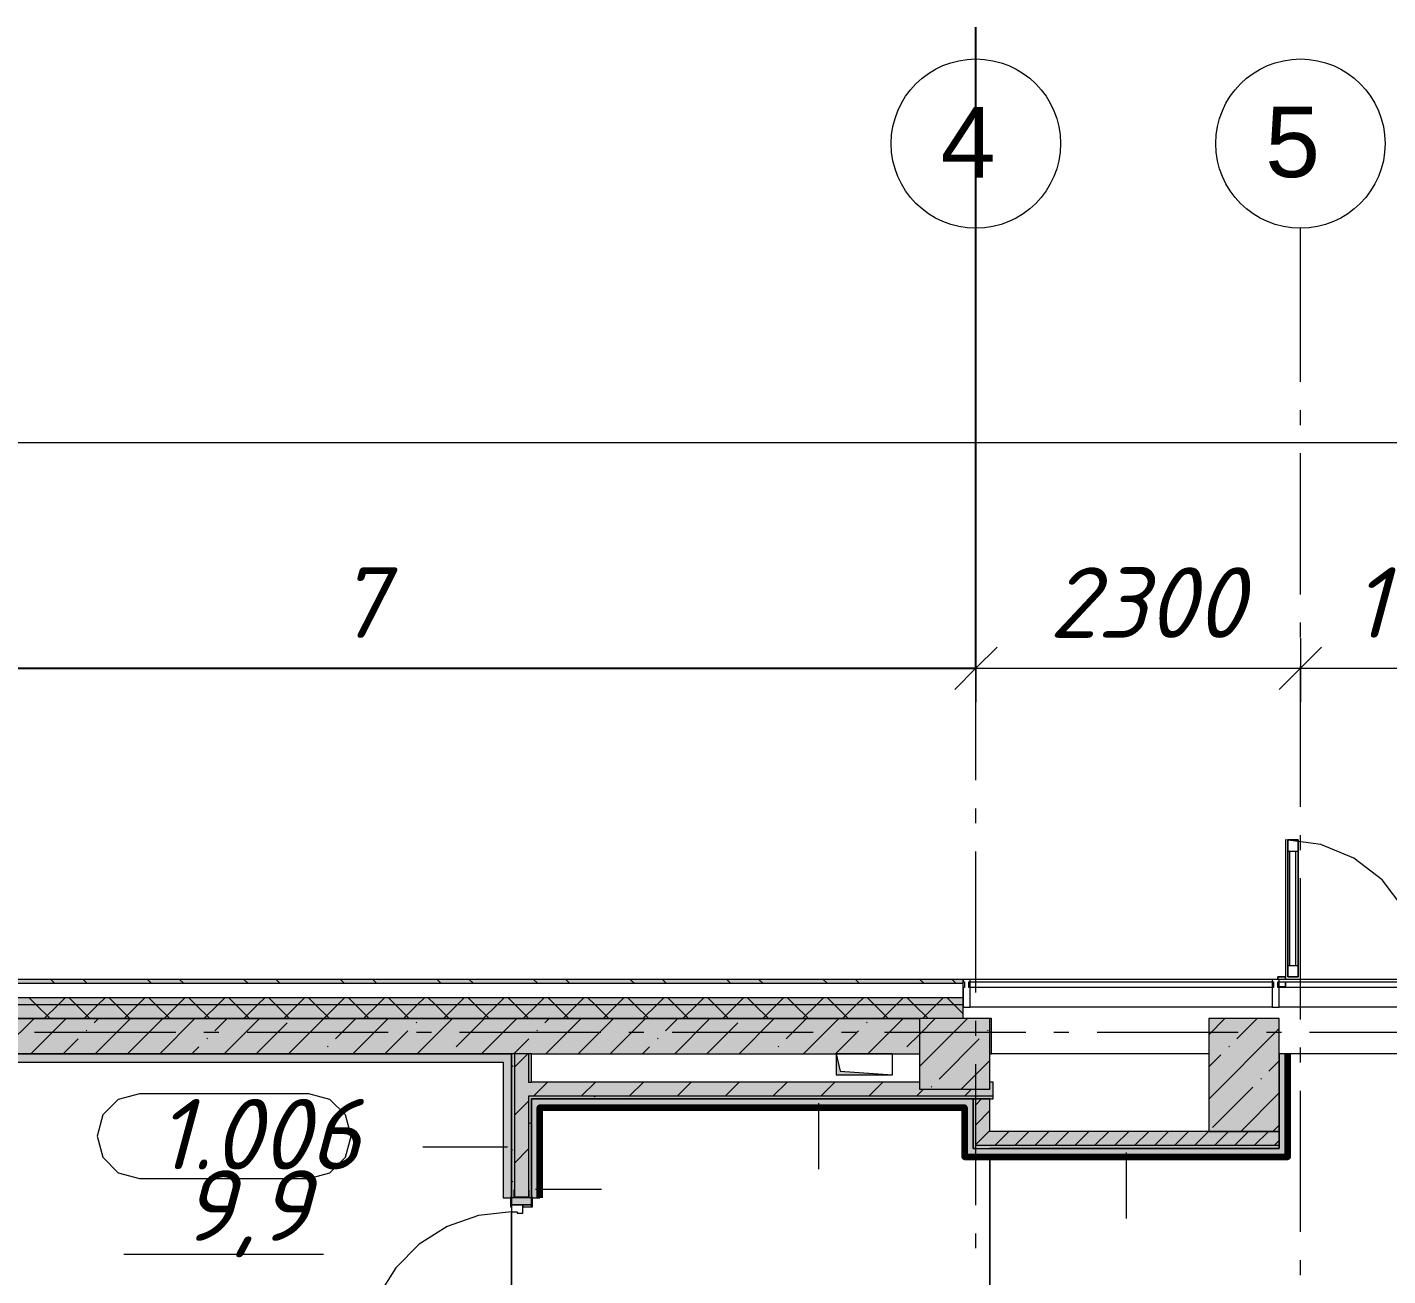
# Model space of a CAD drawing. Header units: millimetres. Extents: x -537608 to 253996, y -217170 to 186033.
# Drawn here: x -367049 to -357407, y -126223 to -117375 of the extents above; entities that cross this region are included whole.
import ezdxf

# ---------------------------------------------------------------- set-up
doc = ezdxf.new("R2010")
doc.units = ezdxf.units.MM
doc.layers.add('16) Лак 1.6м', color=160, linetype='Continuous', lineweight=90)
doc.layers.add('PDF _Геометрия', color=7, linetype='Continuous')
doc.layers.add('PDF _Текст', color=7, linetype='Continuous')
doc.layers.add('PDF _Сплошная заливка', color=7, linetype='Continuous', true_color=0xffffff)
doc.styles.add('PDF ArialMT', font='arial.ttf')
doc.styles.add('PDF ISOCPEUR Italic', font='isocpeui.ttf')

msp = doc.modelspace()

# ---------------------------------------------------------------- hatches: boundary and pattern name
at = {"layer": 'PDF _Сплошная заливка', "transparency": 33554559}
h = msp.add_hatch(color=256, dxfattribs=at)
h.paths.add_polyline_path([(-333500.6785, -124149.6224), (-333373.1891, -124149.6224), (-333373.1891, -124122.6244), (-334386.1887, -124122.6244), (-334386.1887, -124149.6224), (-333922.3131, -124149.6224)], flags=0)
h.paths.add_polyline_path([(-340186.1972, -124149.6224), (-338986.1919, -124149.6224), (-338986.1919, -124122.6244), (-340186.1972, -124122.6244)], flags=0)
h.paths.add_polyline_path([(-336873.7558, -124149.6224), (-336086.1877, -124149.6224), (-336086.1877, -124122.6244), (-337286.193, -124122.6244), (-337286.193, -124149.6224)], flags=0)
h.paths.add_polyline_path([(-341933.3717, -124149.6224), (-341886.1961, -124149.6224), (-341886.1961, -124122.6244), (-342886.1919, -124122.6244), (-342886.1919, -124149.6224), (-342355.0063, -124149.6224)], flags=0)
h.paths.add_polyline_path([(-344884.8143, -124149.6224), (-344176.1907, -124149.6224), (-344176.1907, -124122.6244), (-345214.6986, -124122.6244), (-345214.6986, -124149.6224)], flags=0)
h.paths.add_polyline_path([(-346504.6974, -124149.6224), (-346504.6974, -124122.6244), (-356396.1983, -124122.6244), (-356396.1983, -124149.6224), (-346571.3529, -124149.6224)], flags=0)
h.paths.add_polyline_path([(-360416.204, -124149.6224), (-360416.204, -124122.6244), (-368503.2016, -124122.6244), (-368503.2016, -124149.6224), (-360906.9313, -124149.6224)], flags=0)
h = msp.add_hatch(color=256, dxfattribs=at)
h.paths.add_polyline_path([(-333500.6785, -124299.6231), (-333373.1891, -124299.6231), (-333373.1891, -124249.6228), (-334386.1887, -124249.6228), (-334386.1887, -124299.6231), (-333922.3131, -124299.6231)], flags=0)
h.paths.add_polyline_path([(-336086.1877, -124299.6231), (-336086.1877, -124249.6228), (-337286.193, -124249.6228), (-337286.193, -124299.6231), (-336452.1211, -124299.6231)], flags=0)
h.paths.add_polyline_path([(-338986.1919, -124299.6231), (-338986.1919, -124249.6228), (-340186.1972, -124249.6228), (-340186.1972, -124299.6231), (-339825.1984, -124299.6231)], flags=0)
h.paths.add_polyline_path([(-341933.3717, -124299.6231), (-341886.1961, -124299.6231), (-341886.1961, -124249.6228), (-342886.1919, -124249.6228), (-342886.1919, -124299.6231), (-342355.0063, -124299.6231)], flags=0)
h.paths.add_polyline_path([(-344884.8143, -124299.6231), (-344176.1907, -124299.6231), (-344176.1907, -124249.6228), (-345214.6986, -124249.6228), (-345214.6986, -124299.6231)], flags=0)
h.paths.add_polyline_path([(-346571.3529, -124299.6231), (-346504.6974, -124299.6231), (-346504.6974, -124249.6228), (-356396.1983, -124249.6228), (-356396.1983, -124299.6231), (-347414.6222, -124299.6231)], flags=0)
h.paths.add_polyline_path([(-360906.9313, -124299.6231), (-360416.204, -124299.6231), (-360416.204, -124249.6228), (-368376.2031, -124249.6228), (-368376.2031, -124299.6231), (-361750.2006, -124299.6231)], flags=0)
h = msp.add_hatch(color=256, dxfattribs=at)
h.paths.add_polyline_path([(-334343.9478, -124399.6235), (-333373.1891, -124399.6235), (-333373.1891, -124299.6231), (-334386.1887, -124299.6231), (-334386.1887, -124399.6235)], flags=0)
h.paths.add_polyline_path([(-336873.7558, -124399.6235), (-336086.1877, -124399.6235), (-336086.1877, -124299.6231), (-337286.193, -124299.6231), (-337286.193, -124399.6235)], flags=0)
h.paths.add_polyline_path([(-340186.1972, -124399.6235), (-338986.1919, -124399.6235), (-338986.1919, -124299.6231), (-340186.1972, -124299.6231), (-340186.1972, -124381.6032)], flags=0)
h.paths.add_polyline_path([(-342355.0063, -124399.6235), (-341886.1961, -124399.6235), (-341886.1961, -124299.6231), (-342886.1919, -124299.6231), (-342886.1919, -124399.6235)], flags=0)
h.paths.add_polyline_path([(-344884.8143, -124399.6235), (-344176.1907, -124399.6235), (-344176.1907, -124299.6231), (-345214.6986, -124299.6231), (-345214.6986, -124399.6235)], flags=0)
h.paths.add_polyline_path([(-346571.3529, -124399.6235), (-346504.6974, -124399.6235), (-346504.6974, -124299.6231), (-356396.1983, -124299.6231), (-356396.1983, -124399.6235), (-347414.6222, -124399.6235)], flags=0)
h.paths.add_polyline_path([(-360416.204, -124399.6235), (-360416.204, -124299.6231), (-368326.2029, -124299.6231), (-368326.2029, -124399.6235), (-360726.2037, -124399.6235)], flags=0)
h = msp.add_hatch(color=256, dxfattribs=at)
h.paths.add_polyline_path([(-360216.2032, -124649.6246), (-360216.2032, -124399.6235), (-360226.2015, -124400.3899), (-360226.2015, -124649.6246)], flags=0)
h.paths.add_polyline_path([(-360726.2037, -124649.6246), (-360726.2037, -124399.6235), (-367726.2002, -124399.6235), (-367726.2002, -124649.6246), (-360906.9313, -124649.6246)], flags=0)
for points in [[(-360726.2037, -124899.6214), (-360226.2015, -124899.6214), (-360226.2015, -124399.6235), (-360726.2037, -124399.6235), (-360726.2037, -124738.223)], [(-360906.9313, -124949.6216), (-360203.6988, -124949.6216), (-360203.6988, -124849.6255), (-360226.2015, -124849.6255), (-360226.2015, -124899.6214), (-360726.2037, -124899.6214), (-360726.2037, -124849.6255), (-363496.2039, -124849.6255), (-363496.2039, -124949.6216), (-361750.2006, -124949.6216)], [(-360906.9313, -124969.6226), (-360203.6988, -124969.6226), (-360203.6988, -124949.6216), (-363476.1986, -124949.6216), (-363476.1986, -124969.6226), (-361750.2006, -124969.6226)], [(-358176.201, -125299.9719), (-358176.201, -125199.9715), (-360226.2015, -125199.9715), (-360226.2015, -125299.9719), (-360063.662, -125299.9719)], [(-358176.201, -125319.9728), (-358176.201, -125299.9719), (-360326.2019, -125299.9719), (-360326.2019, -125319.9728), (-360063.662, -125319.9728)]]:
    msp.add_hatch(color=256, dxfattribs=at).paths.add_polyline_path(points)
at = {"layer": 'PDF _Сплошная заливка', "true_color": 0xff7d7d, "transparency": 33554559}
for points in [[(-363676.1995, -124709.6231), (-363616.2009, -124709.6231), (-363616.2009, -124649.6246), (-367726.2002, -124649.6246), (-367726.2002, -124709.6231), (-366809.8165, -124709.6231)], [(-360406.1971, -125029.6254), (-360346.1986, -125029.6254), (-360346.1986, -124969.6226), (-363476.1986, -124969.6226), (-363476.1986, -125029.6254), (-360906.9313, -125029.6254)]]:
    msp.add_hatch(color=11, dxfattribs=at).paths.add_polyline_path(points)
at = {"layer": 'PDF _Сплошная заливка', "transparency": 33554559}
h = msp.add_hatch(color=256, dxfattribs=at)
h.paths.add_polyline_path([(-363596.2043, -128719.6262), (-363596.2043, -128619.6258), (-363616.2009, -128619.6258), (-363616.2009, -128719.6262)], flags=0)
h.paths.add_polyline_path([(-363596.2043, -127369.6246), (-363596.2043, -127239.6249), (-363616.2009, -127239.6249), (-363616.2009, -127369.6246)], flags=0)
h.paths.add_polyline_path([(-363616.2009, -127139.6244), (-363596.2043, -127139.6244), (-363596.2043, -126919.6226), (-363616.2009, -126919.6226), (-363616.2009, -127119.6235)], flags=0)
h.paths.add_polyline_path([(-363616.2009, -125669.6256), (-363596.2043, -125669.6256), (-363596.2043, -124649.6246), (-363616.2009, -124649.6246), (-363616.2009, -125664.6222)], flags=0)
h = msp.add_hatch(color=256, dxfattribs=at)
h.paths.add_polyline_path([(-363596.2043, -128739.6229), (-363496.2039, -128739.6229), (-363496.2039, -128619.6258), (-363596.2043, -128619.6258), (-363596.2043, -128719.6262)], flags=0)
h.paths.add_polyline_path([(-363496.2039, -127369.6246), (-363496.2039, -126919.6226), (-363596.2043, -126919.6226), (-363596.2043, -127369.6246)], flags=0)
h.paths.add_polyline_path([(-363496.2039, -125669.6256), (-363496.2039, -124649.6246), (-363596.2043, -124649.6246), (-363596.2043, -125669.6256)], flags=0)
h = msp.add_hatch(color=256, dxfattribs=at)
h.paths.add_polyline_path([(-363476.1986, -128719.6262), (-363476.1986, -128619.6258), (-363496.2039, -128619.6258), (-363496.2039, -128719.6262)], flags=0)
h.paths.add_polyline_path([(-363496.2039, -127369.6246), (-363476.1986, -127369.6246), (-363476.1986, -126919.6226), (-363496.2039, -126919.6226), (-363496.2039, -127364.6254)], flags=0)
h.paths.add_polyline_path([(-363496.2039, -125669.6256), (-363476.1986, -125669.6256), (-363476.1986, -124949.6216), (-363496.2039, -124949.6216), (-363496.2039, -125451.4624)], flags=0)
h.paths.add_polyline_path([(-363476.1986, -124849.6255), (-363476.1986, -124649.6246), (-363496.2039, -124649.6246), (-363496.2039, -124849.6255)], flags=0)
at = {"layer": 'PDF _Сплошная заливка', "true_color": 0xff7d7d, "transparency": 33554559}
h = msp.add_hatch(color=11, dxfattribs=at)
h.paths.add_polyline_path([(-363616.2009, -127119.6235), (-363618.3453, -126924.626), (-363624.2014, -126924.626), (-363624.2014, -126919.6226), (-363676.1995, -126919.6226), (-363676.1995, -127119.6235)], flags=0)
h.paths.add_polyline_path([(-363676.1995, -125669.6256), (-363624.2014, -125669.6256), (-363624.2014, -125664.6222), (-363616.2009, -125664.6222), (-363616.2009, -124709.6231), (-363676.1995, -124709.6231), (-363676.1995, -125451.4624)], flags=0)
h = msp.add_hatch(color=11, dxfattribs=at)
h.paths.add_polyline_path([(-363436.7393, -128719.6262), (-363416.2001, -128719.6262), (-363416.2001, -128619.6258), (-363468.1983, -128619.6258), (-363468.7063, -128624.625), (-363476.1986, -128624.625), (-363476.1986, -128719.6262)], flags=0)
h.paths.add_polyline_path([(-363468.1983, -127369.6246), (-363416.2001, -127369.6246), (-363416.2001, -126919.6226), (-363468.1983, -126919.6226), (-363468.1983, -126924.626), (-363476.1986, -126924.626), (-363476.1986, -127364.6254), (-363468.1983, -127364.6254)], flags=0)
h.paths.add_polyline_path([(-363416.2001, -125669.6256), (-363416.2001, -125029.6254), (-363476.1986, -125029.6254), (-363476.1986, -125664.6222), (-363468.1983, -125664.6222), (-363468.1983, -125669.6256), (-363436.7393, -125669.6256)], flags=0)

# ---------------------------------------------------------------- linework, layer by layer
msp.add_lwpolyline([(-368126.2019, -121917.3958), (-360326.2019, -121917.3958), (-360326.2019, -117374.6855)])
at = {"layer": '16) Лак 1.6м'}
msp.add_lwpolyline([(-363416.2001, -125669.6256), (-363416.2001, -125029.6254), (-360406.1971, -125029.6254), (-360406.1971, -125379.9714), (-358116.2025, -125379.9714), (-358116.2025, -124649.6246)], dxfattribs=at)
at = {"layer": 'PDF _Геометрия', "color": 253, "lineweight": 9, "true_color": 0xaaaaaa}
for p, q in [((-360326.2019, -119698.3798), (-360326.2019, -118799.7064)), ((-358026.2004, -119888.2877), (-358026.2004, -118799.7064)), ((-360326.2019, -120004.2113), (-360326.2019, -119898.3764)), ((-358026.2004, -120194.1192), (-358026.2004, -120088.2886)), ((-360326.2019, -121204.2124), (-360326.2019, -120204.2122)), ((-358026.2004, -121394.1202), (-358026.2004, -120394.1201)), ((-360326.2019, -121510.0439), (-360326.2019, -121404.2132)), ((-358026.2004, -121699.956), (-358026.2004, -121594.121)), ((-360326.2019, -122710.0448), (-360326.2019, -121710.0448)), ((-358026.2004, -122899.957), (-358026.2004, -121899.9526)), ((-360326.2019, -123015.8807), (-360326.2019, -122910.0457)), ((-358026.2004, -123205.7885), (-358026.2004, -123099.9536)), ((-360326.2019, -124215.8817), (-360326.2019, -123215.8816)), ((-358026.2004, -124405.7895), (-358026.2004, -123405.7894)), ((-360326.2019, -124521.7132), (-360326.2019, -124415.8783)), ((-365996.3011, -124499.6239), (-366996.2969, -124499.6239)), ((-365690.4695, -124499.6239), (-365796.3002, -124499.6239)), ((-364490.4642, -124499.6239), (-365490.4686, -124499.6239)), ((-364184.6327, -124499.6239), (-364290.4633, -124499.6239)), ((-362984.636, -124499.6239), (-363984.6318, -124499.6239)), ((-362678.7959, -124499.6239), (-362784.6351, -124499.6239)), ((-361478.7991, -124499.6239), (-362478.795, -124499.6239)), ((-361172.9676, -124499.6239), (-361278.7983, -124499.6239)), ((-359972.9624, -124499.6239), (-360972.9667, -124499.6239)), ((-359667.1308, -124499.6239), (-359772.9615, -124499.6239)), ((-358467.1341, -124499.6239), (-359467.1299, -124499.6239)), ((-358161.294, -124499.6239), (-358267.1332, -124499.6239)), ((-356961.2972, -124499.6239), (-357961.2931, -124499.6239)), ((-361316.1994, -124649.6246), (-361316.1994, -124799.6252)), ((-360916.1977, -124649.6246), (-361316.1994, -124649.6246)), ((-361316.1994, -124649.6246), (-361288.7019, -124772.1234)), ((-360916.1977, -124799.6252), (-360916.1977, -124649.6246)), ((-358026.2004, -124711.621), (-358026.2004, -124605.7904)), ((-360326.2019, -125721.7143), (-360326.2019, -124721.7141)), ((-361316.1994, -124799.6252), (-360916.1977, -124799.6252)), ((-361288.7019, -124772.1234), (-360916.1977, -124799.6252)), ((-366254.2337, -124932.2301), (-366404.2343, -124972.4257)), ((-365054.2369, -124932.2301), (-366254.2337, -124932.2301)), ((-364904.2363, -124972.4257), (-365054.2369, -124932.2301)), ((-358026.2004, -125911.6221), (-358026.2004, -124911.6219)), ((-366404.2343, -124972.4257), (-366514.0436, -125082.2307)), ((-364794.427, -125082.2307), (-364904.2363, -124972.4257)), ((-366514.0436, -125082.2307), (-366554.235, -125232.2314)), ((-364754.2356, -125232.2314), (-364794.427, -125082.2307)), ((-366554.235, -125232.2314), (-366514.0436, -125382.232)), ((-364794.427, -125382.232), (-364754.2356, -125232.2314)), ((-366514.0436, -125382.232), (-366404.2343, -125492.037)), ((-364904.2363, -125492.037), (-364794.427, -125382.232)), ((-366404.2343, -125492.037), (-366254.2337, -125532.2327)), ((-366254.2337, -125532.2327), (-365054.2369, -125532.2327)), ((-365054.2369, -125532.2327), (-364904.2363, -125492.037)), ((-360326.2019, -126027.5458), (-360326.2019, -125921.7151)), ((-366363.2765, -126070.2647), (-364950.3612, -126070.2647)), ((-358026.2004, -126217.4579), (-358026.2004, -126111.623))]:
    msp.add_line(p, q, dxfattribs=at)
at = {"layer": 'PDF _Геометрия', "lineweight": 9}
for p, q in [((-368366.2047, -120317.3973), (-264386.1644, -120317.3973)), ((-360326.2019, -121705.2652), (-360326.2019, -121917.3959)), ((-358026.2004, -121705.2652), (-358026.2004, -121917.3959)), ((-368366.2047, -121917.3959), (-360326.2019, -121917.3959)), ((-360326.2019, -121917.3959), (-358026.2004, -121917.3959)), ((-360326.2019, -121917.3959), (-360326.2019, -122157.3986)), ((-358026.2004, -121917.3959), (-356126.2006, -121917.3959)), ((-358026.2004, -121917.3959), (-358026.2004, -122157.3986)), ((-357881.1429, -123166.6737), (-358132.2032, -123133.6215)), ((-358132.2032, -123133.6215), (-358132.2032, -124103.6223)), ((-358114.2045, -124103.6223), (-358114.2045, -123133.6215)), ((-358114.2045, -123133.6215), (-358042.2011, -123133.6215)), ((-358042.2011, -123133.6215), (-358114.2045, -123133.6215)), ((-358114.2045, -123133.6215), (-358114.2045, -124103.6223)), ((-358114.2045, -123213.621), (-358042.2011, -123213.621)), ((-358104.1976, -123213.621), (-358104.1976, -124023.6228)), ((-358060.1998, -123213.621), (-358060.1998, -124023.6228)), ((-358042.2011, -123133.6215), (-358042.2011, -124103.6223)), ((-358042.2011, -124103.6223), (-358042.2011, -123133.6215)), ((-357647.2028, -123263.5782), (-357881.1429, -123166.6737)), ((-357446.3063, -123417.7297), (-357647.2028, -123263.5782)), ((-357292.1548, -123618.622), (-357446.3063, -123417.7297)), ((-358114.2045, -124023.6228), (-358042.2011, -124023.6228)), ((-360416.204, -124122.6244), (-368503.2016, -124122.6244)), ((-368476.2036, -124149.6224), (-360416.204, -124149.6224)), ((-360416.204, -124149.6224), (-360416.204, -124122.6244)), ((-360366.2038, -124122.6244), (-360416.204, -124122.6244)), ((-360416.204, -124122.6244), (-360416.204, -124139.624)), ((-360416.204, -124139.624), (-360406.1971, -124139.624)), ((-360416.204, -124249.6228), (-360416.204, -124149.6224)), ((-360406.1971, -124179.6217), (-360416.204, -124179.6217)), ((-360416.204, -124179.6217), (-360416.204, -124319.624)), ((-360406.1971, -124139.624), (-360406.1971, -124179.6217)), ((-360376.2021, -124139.624), (-360366.2038, -124139.624)), ((-360376.2021, -124179.6217), (-360376.2021, -124139.624)), ((-360366.2038, -124179.6217), (-360376.2021, -124179.6217)), ((-360366.2038, -124139.624), (-360366.2038, -124122.6244)), ((-358226.2012, -124122.6244), (-360366.2038, -124122.6244)), ((-360366.2038, -124179.6217), (-360366.2038, -124139.624)), ((-360366.2038, -124139.624), (-358226.2012, -124139.624)), ((-360366.2038, -124319.624), (-360366.2038, -124179.6217)), ((-358226.2012, -124179.6217), (-360366.2038, -124179.6217)), ((-358176.201, -124122.6244), (-358226.2012, -124122.6244)), ((-358226.2012, -124122.6244), (-358226.2012, -124139.624)), ((-358226.2012, -124139.624), (-358216.2029, -124139.624)), ((-358226.2012, -124139.624), (-358226.2012, -124179.6217)), ((-358216.2029, -124179.6217), (-358226.2012, -124179.6217)), ((-358226.2012, -124179.6217), (-358226.2012, -124319.624)), ((-358216.2029, -124139.624), (-358216.2029, -124179.6217)), ((-358132.2032, -124103.6223), (-358186.1993, -124103.6223)), ((-358186.1993, -124103.6223), (-358186.1993, -124122.6244)), ((-358186.1993, -124122.6244), (-358186.1993, -124103.6223)), ((-358186.1993, -124103.6223), (-358132.2032, -124103.6223)), ((-358186.1993, -124179.6217), (-358186.1993, -124139.624)), ((-358186.1993, -124139.624), (-358176.201, -124139.624)), ((-358132.2032, -124175.6214), (-358186.1993, -124175.6214)), ((-358186.1993, -124175.6214), (-358132.2032, -124175.6214)), ((-358176.201, -124179.6217), (-358186.1993, -124179.6217)), ((-356446.1985, -124122.6244), (-358176.201, -124122.6244)), ((-358176.201, -124139.624), (-358176.201, -124122.6244)), ((-358176.201, -124179.6217), (-358176.201, -124139.624)), ((-358176.201, -124139.624), (-356446.1985, -124139.624)), ((-356446.1985, -124179.6217), (-358176.201, -124179.6217)), ((-358176.201, -124319.624), (-358176.201, -124179.6217)), ((-358132.2032, -124103.6223), (-358132.2032, -124122.6244)), ((-358132.2032, -124122.6244), (-358132.2032, -124103.6223)), ((-358132.2032, -124139.624), (-358132.2032, -124175.6214)), ((-358132.2032, -124175.6214), (-358132.2032, -124139.624)), ((-358042.2011, -124103.6223), (-358114.2045, -124103.6223)), ((-358114.2045, -124103.6223), (-358042.2011, -124103.6223)), ((-368376.2031, -124249.6228), (-360416.204, -124249.6228)), ((-366987.2717, -124299.6231), (-367037.2719, -124249.6228)), ((-366827.8756, -124299.6231), (-366777.8753, -124249.6228)), ((-366704.4337, -124299.6231), (-366754.4339, -124249.6228)), ((-366545.0289, -124299.6231), (-366495.0287, -124249.6228)), ((-366421.5871, -124299.6231), (-366471.5874, -124249.6228)), ((-366262.191, -124299.6231), (-366212.1908, -124249.6228)), ((-366138.7492, -124299.6231), (-366188.7494, -124249.6228)), ((-365979.3444, -124299.6231), (-365929.3441, -124249.6228)), ((-365855.9026, -124299.6231), (-365905.9028, -124249.6228)), ((-365696.5064, -124299.6231), (-365646.5062, -124249.6228)), ((-365573.0646, -124299.6231), (-365623.0649, -124249.6228)), ((-365413.6598, -124299.6231), (-365363.6596, -124249.6228)), ((-365290.218, -124299.6231), (-365340.2182, -124249.6228)), ((-365130.8219, -124299.6231), (-365080.8216, -124249.6228)), ((-365007.3715, -124299.6231), (-365057.3717, -124249.6228)), ((-364847.9753, -124299.6231), (-364797.9751, -124249.6228)), ((-364724.5334, -124299.6231), (-364774.5337, -124249.6228)), ((-364565.1287, -124299.6231), (-364515.1285, -124249.6228)), ((-364441.6869, -124299.6231), (-364491.6871, -124249.6228)), ((-364282.2907, -124299.6231), (-364232.2905, -124249.6228)), ((-364158.8489, -124299.6231), (-364208.8491, -124249.6228)), ((-363999.4441, -124299.6231), (-363949.4439, -124249.6228)), ((-363876.0023, -124299.6231), (-363926.0026, -124249.6228)), ((-363716.6062, -124299.6231), (-363666.606, -124249.6228)), ((-363593.1643, -124299.6231), (-363643.1645, -124249.6228)), ((-363433.7596, -124299.6231), (-363383.7594, -124249.6228)), ((-363310.3178, -124299.6231), (-363360.318, -124249.6228)), ((-363150.9216, -124299.6231), (-363100.9214, -124249.6228)), ((-363027.4712, -124299.6231), (-363077.4714, -124249.6228)), ((-362868.075, -124299.6231), (-362818.0748, -124249.6228)), ((-362744.6332, -124299.6231), (-362794.6334, -124249.6228)), ((-362585.2285, -124299.6231), (-362535.2283, -124249.6228)), ((-362461.7866, -124299.6231), (-362511.7868, -124249.6228)), ((-362302.3905, -124299.6231), (-362252.3902, -124249.6228)), ((-362178.9487, -124299.6231), (-362228.9489, -124249.6228)), ((-362019.5439, -124299.6231), (-361969.5437, -124249.6228)), ((-361896.1021, -124299.6231), (-361946.1023, -124249.6228)), ((-361736.7059, -124299.6231), (-361686.7057, -124249.6228)), ((-361613.2641, -124299.6231), (-361663.2643, -124249.6228)), ((-361453.8594, -124299.6231), (-361403.8591, -124249.6228)), ((-361330.4175, -124299.6231), (-361380.4177, -124249.6228)), ((-361171.0213, -124299.6231), (-361121.0211, -124249.6228)), ((-361047.5795, -124299.6231), (-361097.5798, -124249.6228)), ((-360888.1748, -124299.6231), (-360838.1746, -124249.6228)), ((-360764.733, -124299.6231), (-360814.7332, -124249.6228)), ((-360605.3368, -124299.6231), (-360555.3366, -124249.6228)), ((-360481.8864, -124299.6231), (-360531.8866, -124249.6228)), ((-360416.204, -124299.6231), (-360416.204, -124249.6228)), ((-368326.2029, -124299.6231), (-360416.204, -124299.6231)), ((-366887.2712, -124399.6235), (-366987.2717, -124299.6231)), ((-366927.876, -124399.6235), (-366827.8756, -124299.6231)), ((-366604.4333, -124399.6235), (-366704.4337, -124299.6231)), ((-366645.0294, -124399.6235), (-366545.0289, -124299.6231)), ((-366321.5867, -124399.6235), (-366421.5871, -124299.6231)), ((-366362.1914, -124399.6235), (-366262.191, -124299.6231)), ((-366038.7487, -124399.6235), (-366138.7492, -124299.6231)), ((-366079.3448, -124399.6235), (-365979.3444, -124299.6231)), ((-365755.9021, -124399.6235), (-365855.9026, -124299.6231)), ((-365796.5069, -124399.6235), (-365696.5064, -124299.6231)), ((-365473.0642, -124399.6235), (-365573.0646, -124299.6231)), ((-365513.6602, -124399.6235), (-365413.6598, -124299.6231)), ((-365190.2176, -124399.6235), (-365290.218, -124299.6231)), ((-365230.8137, -124399.6235), (-365130.8219, -124299.6231)), ((-364907.371, -124399.6235), (-365007.3715, -124299.6231)), ((-364947.9757, -124399.6235), (-364847.9753, -124299.6231)), ((-364624.533, -124399.6235), (-364724.5334, -124299.6231)), ((-364665.1291, -124399.6235), (-364565.1287, -124299.6231)), ((-364341.6865, -124399.6235), (-364441.6869, -124299.6231)), ((-364382.2912, -124399.6235), (-364282.2907, -124299.6231)), ((-364058.8484, -124399.6235), (-364158.8489, -124299.6231)), ((-364099.4446, -124399.6235), (-363999.4441, -124299.6231)), ((-363776.0019, -124399.6235), (-363876.0023, -124299.6231)), ((-363816.6066, -124399.6235), (-363716.6062, -124299.6231)), ((-363493.1639, -124399.6235), (-363593.1643, -124299.6231)), ((-363533.76, -124399.6235), (-363433.7596, -124299.6231)), ((-363210.3173, -124399.6235), (-363310.3178, -124299.6231)), ((-363250.9221, -124399.6235), (-363150.9216, -124299.6231)), ((-362927.4793, -124399.6235), (-363027.4712, -124299.6231)), ((-362968.0755, -124399.6235), (-362868.075, -124299.6231)), ((-362644.6328, -124399.6235), (-362744.6332, -124299.6231)), ((-362685.2289, -124399.6235), (-362585.2285, -124299.6231)), ((-362361.7862, -124399.6235), (-362461.7866, -124299.6231)), ((-362402.3909, -124399.6235), (-362302.3905, -124299.6231)), ((-362078.9482, -124399.6235), (-362178.9487, -124299.6231)), ((-362119.5444, -124399.6235), (-362019.5439, -124299.6231)), ((-361796.1016, -124399.6235), (-361896.1021, -124299.6231)), ((-361836.7063, -124399.6235), (-361736.7059, -124299.6231)), ((-361513.2637, -124399.6235), (-361613.2641, -124299.6231)), ((-361553.8598, -124399.6235), (-361453.8594, -124299.6231)), ((-361230.4171, -124399.6235), (-361330.4175, -124299.6231)), ((-361271.0218, -124399.6235), (-361171.0213, -124299.6231)), ((-360947.5791, -124399.6235), (-361047.5795, -124299.6231)), ((-360988.1752, -124399.6235), (-360888.1748, -124299.6231)), ((-360664.7325, -124399.6235), (-360764.733, -124299.6231)), ((-360705.3286, -124399.6235), (-360605.3368, -124299.6231)), ((-360416.204, -124365.3097), (-360481.8864, -124299.6231)), ((-360416.204, -124399.6235), (-360416.204, -124299.6231)), ((-360416.204, -124319.624), (-360366.2038, -124319.624)), ((-358226.2012, -124319.624), (-360366.2038, -124319.624)), ((-358226.2012, -124319.624), (-358176.201, -124319.624)), ((-356446.1985, -124319.624), (-358176.201, -124319.624)), ((-367726.2002, -124399.6235), (-360726.2037, -124399.6235)), ((-360726.2037, -124399.6235), (-367726.2002, -124399.6235)), ((-367201.818, -124600.7482), (-367000.6889, -124399.6235)), ((-367022.5973, -124649.6246), (-366772.5963, -124399.6235)), ((-366574.5502, -124429.6744), (-366544.495, -124399.6235)), ((-366566.3949, -124649.6246), (-366316.3937, -124399.6235)), ((-366338.3022, -124649.6246), (-366088.3011, -124399.6235)), ((-366110.201, -124649.6246), (-365860.1999, -124399.6235)), ((-365719.1813, -124486.7019), (-365632.0986, -124399.6235)), ((-365653.9985, -124649.6246), (-365404.006, -124399.6235)), ((-365425.9058, -124649.6246), (-365205.96, -124429.6744)), ((-365197.8046, -124649.6246), (-364947.8035, -124399.6235)), ((-364863.8124, -124543.7251), (-364719.7022, -124399.6235)), ((-364741.6107, -124649.6246), (-364491.6096, -124399.6235)), ((-364293.5636, -124429.6744), (-364288.8185, -124424.9336)), ((-364285.4082, -124649.6246), (-364035.4071, -124399.6235)), ((-364008.4435, -124600.7482), (-363807.3145, -124399.6235)), ((-363829.2143, -124649.6246), (-363579.2132, -124399.6235)), ((-363381.1672, -124429.6744), (-363351.112, -124399.6235)), ((-363373.0204, -124649.6246), (-363123.0193, -124399.6235)), ((-363144.9191, -124649.6246), (-362894.918, -124399.6235)), ((-362916.8179, -124649.6246), (-362666.8168, -124399.6235)), ((-362525.7983, -124486.7019), (-362438.7242, -124399.6235)), ((-362460.624, -124649.6246), (-362210.6229, -124399.6235)), ((-362232.5228, -124649.6246), (-362012.5769, -124429.6744)), ((-362004.4216, -124649.6246), (-361754.4291, -124399.6235)), ((-361670.4294, -124543.7251), (-361526.3278, -124399.6235)), ((-361548.2276, -124649.6246), (-361298.2265, -124399.6235)), ((-361100.1805, -124429.6744), (-361095.444, -124424.9336)), ((-361092.0337, -124649.6246), (-360842.0326, -124399.6235)), ((-360726.2037, -124739.9927), (-360385.8301, -124399.6235)), ((-360726.2037, -124511.8915), (-360613.9314, -124399.6235)), ((-360226.2015, -124399.6235), (-360726.2037, -124399.6235)), ((-360726.2037, -124399.6235), (-360726.2037, -124899.6214)), ((-360422.4907, -124399.6235), (-360416.204, -124393.3369)), ((-360226.2015, -124899.6214), (-360226.2015, -124399.6235)), ((-360216.2032, -124399.6235), (-360226.2015, -124399.6235)), ((-360216.2032, -124649.6246), (-360216.2032, -124399.6235)), ((-358676.2032, -124514.7807), (-358561.3905, -124399.9723)), ((-358176.201, -124399.9723), (-358676.2032, -124399.9723)), ((-358676.2032, -124399.9723), (-358676.2032, -125199.9715)), ((-358676.2032, -124970.9746), (-358176.201, -124470.9767)), ((-358477.0463, -124543.7251), (-358333.2892, -124399.9723)), ((-358176.201, -125199.9715), (-358176.201, -124399.9723)), ((-366794.4961, -124649.6246), (-366688.5966, -124543.7251)), ((-366631.5691, -124486.7019), (-366626.8326, -124481.9611)), ((-365776.2002, -124543.7251), (-365771.4637, -124538.9842)), ((-364513.5095, -124649.6246), (-364350.591, -124486.7019)), ((-363601.1131, -124649.6246), (-363495.2135, -124543.7251)), ((-363438.1947, -124486.7019), (-363433.4495, -124481.9611)), ((-362582.8257, -124543.7251), (-362578.0806, -124538.9842)), ((-361320.1264, -124649.6246), (-361157.208, -124486.7019)), ((-360815.0604, -124600.7482), (-360726.2037, -124511.8915)), ((-360586.9592, -124828.8495), (-360301.8391, -124543.7251)), ((-360244.8116, -124486.7019), (-360240.0751, -124481.9611)), ((-363616.2009, -124649.6246), (-367726.2002, -124649.6246)), ((-367726.2002, -124649.6246), (-363616.2009, -124649.6246)), ((-365882.0998, -124649.6246), (-365833.2277, -124600.7482)), ((-364920.8313, -124600.7482), (-364916.0947, -124596.0074)), ((-363596.2043, -124649.6246), (-363616.2009, -124649.6246)), ((-363616.2009, -124649.6246), (-363616.2009, -124709.6231)), ((-363616.2009, -124709.6231), (-363616.2009, -124649.6246)), ((-363596.2043, -124744.9057), (-363500.9145, -124649.6246)), ((-363496.2039, -124649.6246), (-363596.2043, -124649.6246)), ((-363596.2043, -124649.6246), (-363596.2043, -125669.6256)), ((-363476.1986, -124649.6246), (-363496.2039, -124649.6246)), ((-363496.2039, -124649.6246), (-363496.2039, -124849.6255)), ((-363476.1986, -124849.6255), (-363476.1986, -124649.6246)), ((-363476.1986, -124649.6246), (-360726.2037, -124649.6246)), ((-362688.7167, -124649.6246), (-362639.8446, -124600.7482)), ((-361727.4568, -124600.7482), (-361722.7117, -124596.0074)), ((-360226.2015, -124649.6246), (-360216.2032, -124649.6246)), ((-358676.2032, -124742.8777), (-358591.1012, -124657.7757)), ((-358534.0738, -124600.7482), (-358529.3287, -124596.0074)), ((-358116.2025, -124649.6246), (-358176.201, -124649.6246)), ((-358176.201, -124649.6246), (-358176.201, -125319.9728)), ((-358116.2025, -125319.9728), (-358116.2025, -124649.6246)), ((-367666.2017, -124709.6231), (-363676.1995, -124709.6231)), ((-363676.1995, -124709.6231), (-363676.1995, -125669.6256)), ((-363616.2009, -124709.6231), (-363616.2009, -125664.6222)), ((-363616.2009, -125664.6222), (-363616.2009, -124709.6231)), ((-360429.6385, -124899.6214), (-360226.2015, -124696.1887)), ((-358248.9537, -124771.8263), (-358176.201, -124699.0736)), ((-363496.2039, -124849.6255), (-363476.1986, -124849.6255)), ((-360726.2037, -124849.6255), (-363476.1986, -124849.6255)), ((-363461.5068, -124949.6216), (-363361.5064, -124849.6255)), ((-363122.0978, -124949.6216), (-363022.0974, -124849.6255)), ((-362782.6802, -124949.6216), (-362682.6798, -124849.6255)), ((-362443.2712, -124949.6216), (-362343.2708, -124849.6255)), ((-362103.8622, -124949.6216), (-362003.8618, -124849.6255)), ((-361764.4532, -124949.6216), (-361664.4528, -124849.6255)), ((-361425.0356, -124949.6216), (-361325.0352, -124849.6255)), ((-361085.6266, -124949.6216), (-360985.6262, -124849.6255)), ((-360203.6988, -124849.6255), (-360226.2015, -124849.6255)), ((-360203.6988, -124949.6216), (-360203.6988, -124849.6255)), ((-358305.9725, -124828.8495), (-358301.236, -124824.1087)), ((-363476.1986, -124949.6216), (-363496.2039, -124949.6216)), ((-363496.2039, -124949.6216), (-363496.2039, -125669.6256)), ((-360203.6988, -124949.6216), (-363476.1986, -124949.6216)), ((-360746.2176, -124949.6216), (-360696.2174, -124899.6214)), ((-360726.2037, -124899.6214), (-360226.2015, -124899.6214)), ((-360643.9866, -124885.8726), (-360639.2415, -124881.1318)), ((-360406.8086, -124949.6216), (-360356.8084, -124899.6214)), ((-360203.6988, -124969.6226), (-360203.6988, -124949.6216)), ((-358648.1201, -125170.997), (-358363, -124885.8726)), ((-358448.9976, -125199.9715), (-358176.201, -124927.1749)), ((-363596.2043, -125084.319), (-363496.2039, -124984.3186)), ((-360346.1986, -124969.6226), (-363476.1986, -124969.6226)), ((-363476.1986, -124969.6226), (-363476.1986, -125029.6254)), ((-363476.1986, -125029.6254), (-363476.1986, -124969.6226)), ((-363476.1986, -124969.6226), (-360203.6988, -124969.6226)), ((-363476.1986, -125664.6222), (-363476.1986, -125029.6254)), ((-363476.1986, -125029.6254), (-363476.1986, -125664.6222)), ((-363416.2001, -125669.6256), (-363416.2001, -125029.6254)), ((-363416.2001, -125029.6254), (-360406.1971, -125029.6254)), ((-361441.6047, -124999.6218), (-361441.6047, -125465.7753)), ((-360406.1971, -125029.6254), (-360406.1971, -125379.9714)), ((-360326.2019, -124969.6226), (-360346.1986, -124969.6226)), ((-360346.1986, -124969.6226), (-360346.1986, -125319.9728)), ((-360346.1986, -125029.6254), (-360346.1986, -124969.6226)), ((-360346.1986, -125319.9728), (-360346.1986, -125029.6254)), ((-360326.2019, -125010.4426), (-360285.3819, -124969.6226)), ((-360226.2015, -124969.6226), (-360326.2019, -124969.6226)), ((-360326.2019, -125299.9719), (-360326.2019, -124969.6226)), ((-360326.2019, -125151.8616), (-360226.2015, -125051.8611)), ((-360226.2015, -125199.9715), (-360226.2015, -124969.6226)), ((-360326.2019, -125293.2849), (-360226.2015, -125193.2844)), ((-358176.201, -125199.9715), (-360226.2015, -125199.9715)), ((-360191.47, -125299.9719), (-360091.4696, -125199.9715)), ((-360050.0467, -125299.9719), (-359950.0462, -125199.9715)), ((-359908.6234, -125299.9719), (-359808.623, -125199.9715)), ((-359767.2002, -125299.9719), (-359667.1997, -125199.9715)), ((-359625.7768, -125299.9719), (-359525.7764, -125199.9715)), ((-359484.3621, -125299.9719), (-359384.3617, -125199.9715)), ((-359342.9389, -125299.9719), (-359242.9384, -125199.9715)), ((-359201.5156, -125299.9719), (-359101.5151, -125199.9715)), ((-359060.0923, -125299.9719), (-358960.0919, -125199.9715)), ((-358918.6776, -125299.9719), (-358818.6771, -125199.9715)), ((-358777.2543, -125299.9719), (-358677.2539, -125199.9715)), ((-358676.2032, -125199.9715), (-358176.201, -125199.9715)), ((-358635.831, -125299.9719), (-358535.8306, -125199.9715)), ((-358494.4078, -125299.9719), (-358394.4073, -125199.9715)), ((-358352.9844, -125299.9719), (-358252.984, -125199.9715)), ((-358220.8964, -125199.9715), (-358176.201, -125155.2719)), ((-358176.201, -125299.9719), (-358176.201, -125199.9715)), ((-363646.2045, -125310.6118), (-364244.6829, -125310.6118)), ((-363596.2043, -125423.7324), (-363496.2039, -125323.7319)), ((-360346.1986, -125319.9728), (-360326.2019, -125319.9728)), ((-360326.2019, -125319.9728), (-360346.1986, -125319.9728)), ((-360226.2015, -125299.9719), (-360326.2019, -125299.9719)), ((-360326.2019, -125319.9728), (-360226.2015, -125319.9728)), ((-358176.201, -125299.9719), (-360226.2015, -125299.9719)), ((-360226.2015, -125319.9728), (-358176.201, -125319.9728)), ((-358176.201, -125319.9728), (-360226.2015, -125319.9728)), ((-358211.5697, -125299.9719), (-358176.201, -125264.6032)), ((-358176.201, -125319.9728), (-358176.201, -125299.9719)), ((-358116.2025, -125379.9714), (-358116.2025, -125319.9728)), ((-360406.1971, -125379.9714), (-360346.1986, -125379.9714)), ((-360346.1986, -125379.9714), (-358116.2025, -125379.9714)), ((-359261.9103, -125349.9721), (-359261.9103, -125816.1213)), ((-363446.2036, -125608.8865), (-362980.0545, -125608.8865)), ((-363676.1995, -125669.6256), (-363624.2014, -125669.6256)), ((-363616.2009, -125664.6222), (-363624.2014, -125664.6222)), ((-363624.2014, -125664.6222), (-363624.2014, -125734.6234)), ((-363616.2009, -125734.6234), (-363616.2009, -125664.6222)), ((-363476.1986, -125669.6256), (-363616.2009, -125669.6256)), ((-363616.2009, -125669.6256), (-363616.2009, -125719.6258)), ((-363536.2058, -125719.6258), (-363616.2009, -125719.6258)), ((-363616.2009, -125719.6258), (-363616.2009, -125769.6218)), ((-363616.2009, -125719.6258), (-363476.1986, -125719.6258)), ((-363615.202, -125719.6258), (-363616.2009, -125719.6258)), ((-363616.2009, -125719.6258), (-363616.2009, -125734.6234)), ((-363615.202, -125734.6234), (-363615.202, -125719.6258)), ((-363536.2058, -125779.6244), (-363536.2058, -125719.6258)), ((-363476.1986, -125719.6258), (-363536.2058, -125719.6258)), ((-363536.2058, -125719.6258), (-363536.2058, -125734.6234)), ((-363502.6886, -125669.6256), (-363496.2039, -125663.1409)), ((-363468.1983, -125664.6222), (-363476.1986, -125664.6222)), ((-363476.1986, -125664.6222), (-363476.1986, -125734.6234)), ((-363476.1986, -125719.6258), (-363476.1986, -125669.6256)), ((-363476.1986, -125734.6234), (-363476.1986, -125719.6258)), ((-363468.1983, -125734.6234), (-363468.1983, -125664.6222)), ((-363468.1983, -125669.6256), (-363416.2001, -125669.6256)), ((-363849.8482, -125795.9481), (-364071.7834, -125873.6052)), ((-363616.2009, -125769.6218), (-363849.8482, -125795.9481)), ((-363624.2014, -125734.6234), (-363616.2009, -125734.6234)), ((-363616.2009, -125734.6234), (-363615.202, -125734.6234)), ((-363616.2009, -125769.6218), (-363576.1991, -125769.6218)), ((-363576.1991, -125769.6218), (-363576.1991, -125779.6244)), ((-363576.1991, -125779.6244), (-363536.2058, -125779.6244)), ((-363536.2058, -125734.6234), (-363476.1986, -125734.6234)), ((-363476.1986, -125734.6234), (-363468.1983, -125734.6234)), ((-364071.7834, -125873.6052), (-364270.8628, -125998.7005)), ((-364270.8628, -125998.7005), (-364437.1226, -126164.9602)), ((-364437.1226, -126164.9602), (-364562.2179, -126364.044))]:
    msp.add_line(p, q, dxfattribs=at)
at = {"layer": 'PDF _Геометрия', "lineweight": 20}
for p, q in [((-360176.2013, -121767.3952), (-360326.2019, -121917.3959)), ((-357876.1997, -121767.3952), (-358026.2004, -121917.3959)), ((-360326.2019, -121917.3959), (-360476.2026, -122067.3965)), ((-358026.2004, -121917.3959), (-358176.201, -122067.3965))]:
    msp.add_line(p, q, dxfattribs=at)
at = {"layer": 'PDF _Геометрия', "color": 8, "lineweight": 9, "true_color": 0x787878}
for p, q in [((-366854.598, -124149.6224), (-366881.6047, -124122.6244)), ((-366626.5053, -124149.6224), (-366653.5034, -124122.6244)), ((-366170.3029, -124149.6224), (-366197.3095, -124122.6244)), ((-365942.2102, -124149.6224), (-365969.2083, -124122.6244)), ((-365486.0078, -124149.6224), (-365513.0144, -124122.6244)), ((-365257.9151, -124149.6224), (-365284.9132, -124122.6244)), ((-364801.7126, -124149.6224), (-364828.7106, -124122.6244)), ((-364573.6199, -124149.6224), (-364600.618, -124122.6244)), ((-364117.4175, -124149.6224), (-364144.4155, -124122.6244)), ((-363889.3162, -124149.6224), (-363916.3229, -124122.6244)), ((-363433.1223, -124149.6224), (-363460.1204, -124122.6244)), ((-363205.021, -124149.6224), (-363232.0277, -124122.6244)), ((-362748.8272, -124149.6224), (-362775.8252, -124122.6244)), ((-362520.7259, -124149.6224), (-362547.7326, -124122.6244)), ((-362064.532, -124149.6224), (-362091.5301, -124122.6244)), ((-361836.4308, -124149.6224), (-361863.4289, -124122.6244)), ((-361380.2369, -124149.6224), (-361407.235, -124122.6244)), ((-361152.1356, -124149.6224), (-361179.1337, -124122.6244)), ((-360695.9417, -124149.6224), (-360722.9398, -124122.6244)), ((-360467.8405, -124149.6224), (-360494.8385, -124122.6244)), ((-363606.2543, -124733.7534), (-363609.6043, -124739.5578)), ((-363027.5229, -124950.5646), (-363030.8728, -124956.3733)), ((-360306.4895, -124954.9265), (-360309.5467, -124949.6216)), ((-362800.7478, -124964.1755), (-362803.8911, -124969.6226)), ((-361981.6261, -124967.8227), (-361982.6681, -124969.6226)), ((-360343.3911, -124975.1169), (-360346.1986, -124979.9826)), ((-363494.6882, -125150.1177), (-363496.2039, -125152.7443)), ((-363481.3571, -125145.4931), (-363484.7071, -125139.6844)), ((-363606.5299, -125335.0823), (-363609.8885, -125329.2736)), ((-363609.8971, -125552.8709), (-363613.2557, -125558.6753)), ((-363596.2043, -125556.1736), (-363596.2732, -125556.0487))]:
    msp.add_line(p, q, dxfattribs=at)
at = {"layer": 'PDF _Геометрия', "color": 9, "lineweight": 9, "true_color": 0xc0c0c0}
for p, q in [((-358676.2032, -124649.6246), (-360216.2032, -124649.6246)), ((-356436.2002, -124649.6246), (-358116.2025, -124649.6246)), ((-360226.2015, -126527.126), (-360226.2015, -125379.9714)), ((-360226.2015, -125379.9714), (-360226.2015, -126527.126)), ((-363616.2009, -126779.6245), (-363616.2009, -125769.6218)), ((-363616.2009, -125769.6218), (-363616.2009, -126779.6245))]:
    msp.add_line(p, q, dxfattribs=at)
at = {"layer": 'PDF _Геометрия', "color": 253, "lineweight": 20, "true_color": 0xaaaaaa}
for p, q in [((-363596.2043, -125614.622), (-363601.1992, -125614.622)), ((-363601.1992, -125614.622), (-363601.1992, -125669.6256)), ((-363596.2043, -125664.6222), (-363596.2043, -125614.622)), ((-363491.2004, -125614.622), (-363496.2039, -125614.622)), ((-363496.2039, -125614.622), (-363496.2039, -125664.6222)), ((-363491.2004, -125669.6256), (-363491.2004, -125614.622)), ((-363496.2039, -125664.6222), (-363596.2043, -125664.6222))]:
    msp.add_line(p, q, dxfattribs=at)
at = {"layer": 'PDF _Геометрия', "lineweight": 20}
for centre in [(-360326.2019, -118199.7061), (-358026.2004, -118199.7061)]:
    msp.add_circle(centre, 600.0027, dxfattribs=at)
at = {"layer": 'PDF _Сплошная заливка', "lineweight": 35, "transparency": 33554559}
for points in [[(-358176.201, -125199.9715), (-358176.201, -124399.9723), (-358676.2032, -125199.9715), (-358676.2032, -124399.9723)], [(-360326.2019, -125319.9728), (-360326.2019, -124969.6226), (-360346.1986, -125319.9728), (-360346.1986, -124969.6226)], [(-360226.2015, -125299.9719), (-360226.2015, -124969.6226), (-360326.2019, -125299.9719), (-360326.2019, -124969.6226)]]:
    msp.add_solid(points, dxfattribs=at)
at = {"layer": 'PDF _Сплошная заливка', "color": 254, "lineweight": 35, "true_color": 0xe2e2e2, "transparency": 33554559}
msp.add_solid([(-360916.1977, -124799.6252), (-361288.7019, -124772.1234), (-361316.1994, -124799.6252), (-361316.1994, -124649.6246)], dxfattribs=at)
at = {"layer": 'PDF _Сплошная заливка', "color": 11, "lineweight": 35, "true_color": 0xff7d7d, "transparency": 33554559}
for points in [[(-358116.2025, -125319.9728), (-358116.2025, -124649.6246), (-358176.201, -125319.9728), (-358176.201, -124649.6246)], [(-360346.1986, -125379.9714), (-360346.1986, -125029.6254), (-360406.1971, -125379.9714), (-360406.1971, -125029.6254)], [(-360346.1986, -125379.9714), (-358116.2025, -125379.9714), (-360346.1986, -125319.9728), (-358116.2025, -125319.9728)]]:
    msp.add_solid(points, dxfattribs=at)
at = {"layer": 'PDF _Сплошная заливка', "color": 7, "lineweight": 35, "true_color": 0xf4f4f4, "transparency": 33554559}
msp.add_solid([(-363476.1986, -125719.6258), (-363476.1986, -125669.6256), (-363616.2009, -125719.6258), (-363616.2009, -125669.6256)], dxfattribs=at)

# ---------------------------------------------------------------- texts
at = {"layer": 'PDF _Текст', "char_height": 500, "attachment_point": 4}
for s, insert, style in [('4', (-360575.8585, -118190.6333), 'PDF ArialMT'), ('5', (-358275.857, -118190.6333), 'PDF ArialMT'), ('7 ', (-364858.2664, -121451.8839), 'PDF ISOCPEUR Italic'), ('2300', (-359808.2699, -121451.8839), 'PDF ISOCPEUR Italic'), ('1900', (-357660.3789, -121451.8839), 'PDF ISOCPEUR Italic'), ('1.006', (-366135.5628, -125218.9455), 'PDF ISOCPEUR Italic'), ('9,9', (-365956.5661, -125782.8904), 'PDF ISOCPEUR Italic')]:
    msp.add_mtext(s, dxfattribs=dict(at, insert=insert, style=style))

doc.saveas('drawing.dxf')
